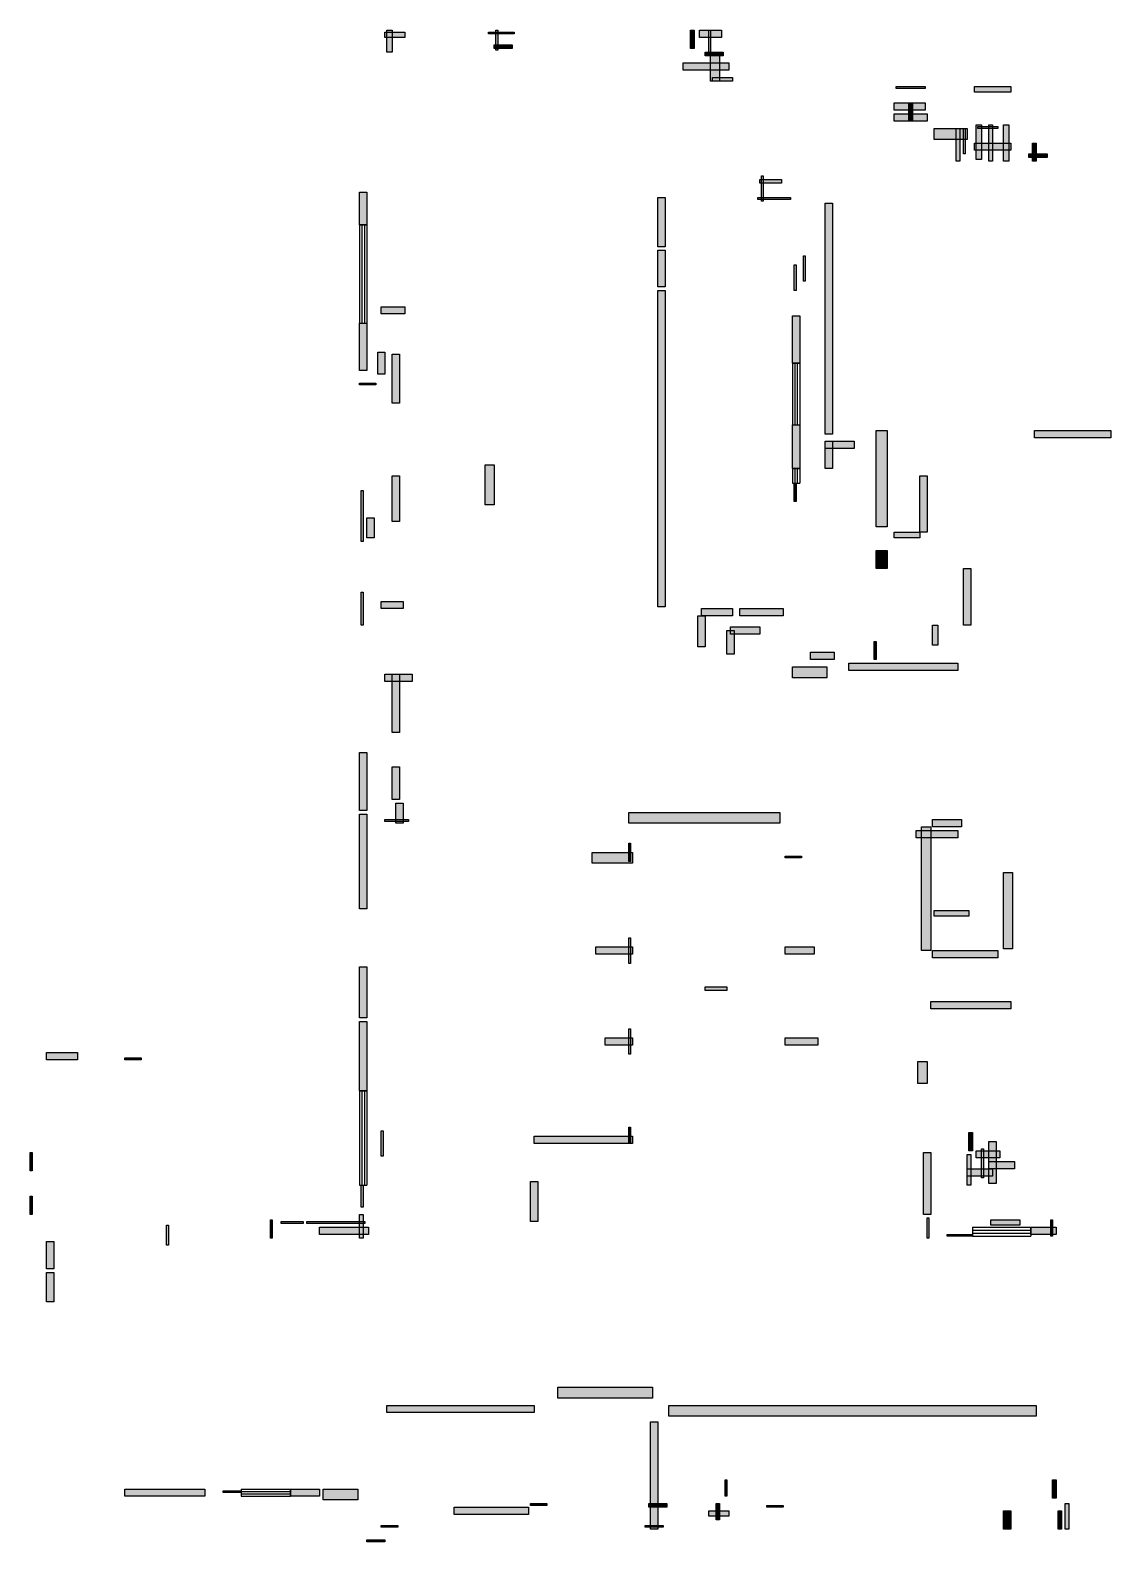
# Model space of a CAD drawing. Header units: millimetres. Extents: x 132 to 8712, y 132 to 7445.
# Drawn here: x 132 to 5359, y 132 to 7445 of the extents above; entities that cross this region are included whole.
import ezdxf

# ---------------------------------------------------------------- set-up
doc = ezdxf.new("R2010")
doc.units = ezdxf.units.MM
doc.layers.add('WALL', color=7, linetype='Continuous')
doc.layers.add('WINDOW', color=5, linetype='Continuous')

msp = doc.modelspace()

# ---------------------------------------------------------------- hatches: boundary and pattern name
at = {"layer": 'WALL'}
h = msp.add_hatch(color=256, dxfattribs=at)
h.dxf.hatch_style = 1
h.paths.add_polyline_path([(1848, 7436), (1944.8, 7436), (1944.8, 7409.6), (1848, 7409.6)])
h = msp.add_hatch(color=256, dxfattribs=at)
h.dxf.hatch_style = 1
h.paths.add_polyline_path([(1856.8, 7444.8), (1883.2, 7444.8), (1883.2, 7339.2), (1856.8, 7339.2)])
h = msp.add_hatch(color=256, dxfattribs=at)
h.dxf.hatch_style = 1
h.paths.add_polyline_path([(2349.6, 7436), (2472.8, 7436), (2472.8, 7427.2), (2349.6, 7427.2)])
h = msp.add_hatch(color=256, dxfattribs=at)
h.dxf.hatch_style = 1
h.paths.add_polyline_path([(2384.8, 7444.8), (2393.6, 7444.8), (2393.6, 7348), (2384.8, 7348)])
h = msp.add_hatch(color=256, dxfattribs=at)
h.dxf.hatch_style = 1
h.paths.add_polyline_path([(3326.4, 7444.8), (3344, 7444.8), (3344, 7356.8), (3326.4, 7356.8)])
h = msp.add_hatch(color=256, dxfattribs=at)
h.dxf.hatch_style = 1
h.paths.add_polyline_path([(3370.4, 7444.8), (3476, 7444.8), (3476, 7409.6), (3370.4, 7409.6)])
h = msp.add_hatch(color=256, dxfattribs=at)
h.dxf.hatch_style = 1
h.paths.add_polyline_path([(3414.4, 7444.8), (3423.2, 7444.8), (3423.2, 7321.6), (3414.4, 7321.6)])
h = msp.add_hatch(color=256, dxfattribs=at)
h.dxf.hatch_style = 1
h.paths.add_polyline_path([(2376, 7374.4), (2464, 7374.4), (2464, 7356.8), (2376, 7356.8)])
h = msp.add_hatch(color=256, dxfattribs=at)
h.dxf.hatch_style = 1
h.paths.add_polyline_path([(3396.8, 7339.2), (3484.8, 7339.2), (3484.8, 7321.6), (3396.8, 7321.6)])
h = msp.add_hatch(color=256, dxfattribs=at)
h.dxf.hatch_style = 1
h.paths.add_polyline_path([(3423.2, 7339.2), (3467.2, 7339.2), (3467.2, 7198.4), (3423.2, 7198.4)])
h = msp.add_hatch(color=256, dxfattribs=at)
h.dxf.hatch_style = 1
h.paths.add_polyline_path([(3291.2, 7286.4), (3511.2, 7286.4), (3511.2, 7251.2), (3291.2, 7251.2)])
h = msp.add_hatch(color=256, dxfattribs=at)
h.dxf.hatch_style = 1
h.paths.add_polyline_path([(3432, 7216), (3528.8, 7216), (3528.8, 7198.4), (3432, 7198.4)])
h = msp.add_hatch(color=256, dxfattribs=at)
h.dxf.hatch_style = 1
h.paths.add_polyline_path([(4320.8, 7172), (4461.6, 7172), (4461.6, 7163.2), (4320.8, 7163.2)])
h = msp.add_hatch(color=256, dxfattribs=at)
h.dxf.hatch_style = 1
h.paths.add_polyline_path([(4699.2, 7172), (4875.2, 7172), (4875.2, 7145.6), (4699.2, 7145.6)])
h = msp.add_hatch(color=256, dxfattribs=at)
h.dxf.hatch_style = 1
h.paths.add_polyline_path([(4312, 7092.8), (4461.6, 7092.8), (4461.6, 7057.6), (4312, 7057.6)])
h = msp.add_hatch(color=256, dxfattribs=at)
h.dxf.hatch_style = 1
h.paths.add_polyline_path([(4312, 7040), (4470.4, 7040), (4470.4, 7004.8), (4312, 7004.8)])
h = msp.add_hatch(color=256, dxfattribs=at)
h.dxf.hatch_style = 1
h.paths.add_polyline_path([(4382.4, 7092.8), (4400, 7092.8), (4400, 7004.8), (4382.4, 7004.8)])
h = msp.add_hatch(color=256, dxfattribs=at)
h.dxf.hatch_style = 1
h.paths.add_polyline_path([(4505.6, 6969.6), (4664, 6969.6), (4664, 6916.8), (4505.6, 6916.8)])
h = msp.add_hatch(color=256, dxfattribs=at)
h.dxf.hatch_style = 1
h.paths.add_polyline_path([(4611.2, 6969.6), (4628.8, 6969.6), (4628.8, 6811.2), (4611.2, 6811.2)])
h = msp.add_hatch(color=256, dxfattribs=at)
h.dxf.hatch_style = 1
h.paths.add_polyline_path([(4646.4, 6969.6), (4655.2, 6969.6), (4655.2, 6846.4), (4646.4, 6846.4)])
h = msp.add_hatch(color=256, dxfattribs=at)
h.dxf.hatch_style = 1
h.paths.add_polyline_path([(4708, 6987.2), (4734.4, 6987.2), (4734.4, 6820), (4708, 6820)])
h = msp.add_hatch(color=256, dxfattribs=at)
h.dxf.hatch_style = 1
h.paths.add_polyline_path([(4716.8, 6978.4), (4813.6, 6978.4), (4813.6, 6969.6), (4716.8, 6969.6)])
h = msp.add_hatch(color=256, dxfattribs=at)
h.dxf.hatch_style = 1
h.paths.add_polyline_path([(4769.6, 6987.2), (4787.2, 6987.2), (4787.2, 6811.2), (4769.6, 6811.2)])
h = msp.add_hatch(color=256, dxfattribs=at)
h.dxf.hatch_style = 1
h.paths.add_polyline_path([(4840, 6987.2), (4866.4, 6987.2), (4866.4, 6811.2), (4840, 6811.2)])
h = msp.add_hatch(color=256, dxfattribs=at)
h.dxf.hatch_style = 1
h.paths.add_polyline_path([(4699.2, 6899.2), (4875.2, 6899.2), (4875.2, 6864), (4699.2, 6864)])
h = msp.add_hatch(color=256, dxfattribs=at)
h.dxf.hatch_style = 1
h.paths.add_polyline_path([(4980.8, 6899.2), (4998.4, 6899.2), (4998.4, 6811.2), (4980.8, 6811.2)])
h = msp.add_hatch(color=256, dxfattribs=at)
h.dxf.hatch_style = 1
h.paths.add_polyline_path([(4963.2, 6846.4), (5051.2, 6846.4), (5051.2, 6828.8), (4963.2, 6828.8)])
h = msp.add_hatch(color=256, dxfattribs=at)
h.dxf.hatch_style = 1
h.paths.add_polyline_path([(3669.6, 6740.8), (3678.4, 6740.8), (3678.4, 6617.6), (3669.6, 6617.6)])
h = msp.add_hatch(color=256, dxfattribs=at)
h.dxf.hatch_style = 1
h.paths.add_polyline_path([(1724.8, 6661.6), (1760, 6661.6), (1760, 6503.2), (1724.8, 6503.2)])
h = msp.add_hatch(color=256, dxfattribs=at)
h.dxf.hatch_style = 1
h.paths.add_polyline_path([(3660.8, 6723.2), (3766.4, 6723.2), (3766.4, 6705.6), (3660.8, 6705.6)])
h = msp.add_hatch(color=256, dxfattribs=at)
h.dxf.hatch_style = 1
h.paths.add_polyline_path([(3168, 6635.2), (3203.2, 6635.2), (3203.2, 6397.6), (3168, 6397.6)])
h = msp.add_hatch(color=256, dxfattribs=at)
h.dxf.hatch_style = 1
h.paths.add_polyline_path([(3652, 6635.2), (3810.4, 6635.2), (3810.4, 6626.4), (3652, 6626.4)])
h = msp.add_hatch(color=256, dxfattribs=at)
h.dxf.hatch_style = 1
h.paths.add_polyline_path([(3977.6, 6608.8), (4012.8, 6608.8), (4012.8, 5491.2), (3977.6, 5491.2)])
h = msp.add_hatch(color=256, dxfattribs=at)
h.dxf.hatch_style = 1
h.paths.add_polyline_path([(3168, 6380), (3203.2, 6380), (3203.2, 6204), (3168, 6204)])
h = msp.add_hatch(color=256, dxfattribs=at)
h.dxf.hatch_style = 1
h.paths.add_polyline_path([(3828, 6309.6), (3836.8, 6309.6), (3836.8, 6186.4), (3828, 6186.4)])
h = msp.add_hatch(color=256, dxfattribs=at)
h.dxf.hatch_style = 1
h.paths.add_polyline_path([(3872, 6353.6), (3880.8, 6353.6), (3880.8, 6230.4), (3872, 6230.4)])
h = msp.add_hatch(color=256, dxfattribs=at)
h.dxf.hatch_style = 1
h.paths.add_polyline_path([(3168, 6186.4), (3203.2, 6186.4), (3203.2, 4655.2), (3168, 4655.2)])
h = msp.add_hatch(color=256, dxfattribs=at)
h.dxf.hatch_style = 1
h.paths.add_polyline_path([(1830.4, 6107.2), (1944.8, 6107.2), (1944.8, 6072), (1830.4, 6072)])
h = msp.add_hatch(color=256, dxfattribs=at)
h.dxf.hatch_style = 1
h.paths.add_polyline_path([(1724.8, 6028), (1760, 6028), (1760, 5799.2), (1724.8, 5799.2)])
h = msp.add_hatch(color=256, dxfattribs=at)
h.dxf.hatch_style = 1
h.paths.add_polyline_path([(3819.2, 6063.2), (3854.4, 6063.2), (3854.4, 5834.4), (3819.2, 5834.4)])
h = msp.add_hatch(color=256, dxfattribs=at)
h.dxf.hatch_style = 1
h.paths.add_polyline_path([(1812.8, 5887.2), (1848, 5887.2), (1848, 5781.6), (1812.8, 5781.6)])
h = msp.add_hatch(color=256, dxfattribs=at)
h.dxf.hatch_style = 1
h.paths.add_polyline_path([(1883.2, 5878.4), (1918.4, 5878.4), (1918.4, 5640.8), (1883.2, 5640.8)])
h = msp.add_hatch(color=256, dxfattribs=at)
h.dxf.hatch_style = 1
h.paths.add_polyline_path([(1724.8, 5737.6), (1804, 5737.6), (1804, 5728.8), (1724.8, 5728.8)])
h = msp.add_hatch(color=256, dxfattribs=at)
h.dxf.hatch_style = 1
h.paths.add_polyline_path([(3819.2, 5535.2), (3854.4, 5535.2), (3854.4, 5324), (3819.2, 5324)])
h = msp.add_hatch(color=256, dxfattribs=at)
h.dxf.hatch_style = 1
h.paths.add_polyline_path([(4224, 5508.8), (4276.8, 5508.8), (4276.8, 5042.4), (4224, 5042.4)])
h = msp.add_hatch(color=256, dxfattribs=at)
h.dxf.hatch_style = 1
h.paths.add_polyline_path([(4989.6, 5508.8), (5359.2, 5508.8), (5359.2, 5473.6), (4989.6, 5473.6)])
h = msp.add_hatch(color=256, dxfattribs=at)
h.dxf.hatch_style = 1
h.paths.add_polyline_path([(3977.6, 5456), (4118.4, 5456), (4118.4, 5420.8), (3977.6, 5420.8)])
h = msp.add_hatch(color=256, dxfattribs=at)
h.dxf.hatch_style = 1
h.paths.add_polyline_path([(3977.6, 5456), (4012.8, 5456), (4012.8, 5324), (3977.6, 5324)])
h = msp.add_hatch(color=256, dxfattribs=at)
h.dxf.hatch_style = 1
h.paths.add_polyline_path([(2332, 5341.6), (2376, 5341.6), (2376, 5148), (2332, 5148)])
h = msp.add_hatch(color=256, dxfattribs=at)
h.dxf.hatch_style = 1
h.paths.add_polyline_path([(1883.2, 5288.8), (1918.4, 5288.8), (1918.4, 5068.8), (1883.2, 5068.8)])
h = msp.add_hatch(color=256, dxfattribs=at)
h.dxf.hatch_style = 1
h.paths.add_polyline_path([(4435.2, 5288.8), (4470.4, 5288.8), (4470.4, 5016), (4435.2, 5016)])
h = msp.add_hatch(color=256, dxfattribs=at)
h.dxf.hatch_style = 1
h.paths.add_polyline_path([(1733.6, 5218.4), (1742.4, 5218.4), (1742.4, 4972), (1733.6, 4972)])
h = msp.add_hatch(color=256, dxfattribs=at)
h.dxf.hatch_style = 1
h.paths.add_polyline_path([(3828, 5253.6), (3836.8, 5253.6), (3836.8, 5165.6), (3828, 5165.6)])
h = msp.add_hatch(color=256, dxfattribs=at)
h.dxf.hatch_style = 1
h.paths.add_polyline_path([(1760, 5086.4), (1795.2, 5086.4), (1795.2, 4989.6), (1760, 4989.6)])
h = msp.add_hatch(color=256, dxfattribs=at)
h.dxf.hatch_style = 1
h.paths.add_polyline_path([(4312, 5016), (4435.2, 5016), (4435.2, 4989.6), (4312, 4989.6)])
h = msp.add_hatch(color=256, dxfattribs=at)
h.dxf.hatch_style = 1
h.paths.add_polyline_path([(4224, 4928), (4276.8, 4928), (4276.8, 4840), (4224, 4840)])
h = msp.add_hatch(color=256, dxfattribs=at)
h.dxf.hatch_style = 1
h.paths.add_polyline_path([(4646.4, 4840), (4681.6, 4840), (4681.6, 4567.2), (4646.4, 4567.2)])
h = msp.add_hatch(color=256, dxfattribs=at)
h.dxf.hatch_style = 1
h.paths.add_polyline_path([(1733.6, 4725.6), (1742.4, 4725.6), (1742.4, 4567.2), (1733.6, 4567.2)])
h = msp.add_hatch(color=256, dxfattribs=at)
h.dxf.hatch_style = 1
h.paths.add_polyline_path([(1830.4, 4681.6), (1936, 4681.6), (1936, 4646.4), (1830.4, 4646.4)])
h = msp.add_hatch(color=256, dxfattribs=at)
h.dxf.hatch_style = 1
h.paths.add_polyline_path([(3361.6, 4611.2), (3396.8, 4611.2), (3396.8, 4461.6), (3361.6, 4461.6)])
h = msp.add_hatch(color=256, dxfattribs=at)
h.dxf.hatch_style = 1
h.paths.add_polyline_path([(3379.2, 4646.4), (3528.8, 4646.4), (3528.8, 4611.2), (3379.2, 4611.2)])
h = msp.add_hatch(color=256, dxfattribs=at)
h.dxf.hatch_style = 1
h.paths.add_polyline_path([(3564, 4646.4), (3775.2, 4646.4), (3775.2, 4611.2), (3564, 4611.2)])
h = msp.add_hatch(color=256, dxfattribs=at)
h.dxf.hatch_style = 1
h.paths.add_polyline_path([(3502.4, 4540.8), (3537.6, 4540.8), (3537.6, 4426.4), (3502.4, 4426.4)])
h = msp.add_hatch(color=256, dxfattribs=at)
h.dxf.hatch_style = 1
h.paths.add_polyline_path([(3520, 4558.4), (3660.8, 4558.4), (3660.8, 4523.2), (3520, 4523.2)])
h = msp.add_hatch(color=256, dxfattribs=at)
h.dxf.hatch_style = 1
h.paths.add_polyline_path([(4496.8, 4567.2), (4523.2, 4567.2), (4523.2, 4470.4), (4496.8, 4470.4)])
h = msp.add_hatch(color=256, dxfattribs=at)
h.dxf.hatch_style = 1
h.paths.add_polyline_path([(4215.2, 4488), (4224, 4488), (4224, 4400), (4215.2, 4400)])
h = msp.add_hatch(color=256, dxfattribs=at)
h.dxf.hatch_style = 1
h.paths.add_polyline_path([(3907.2, 4435.2), (4021.6, 4435.2), (4021.6, 4400), (3907.2, 4400)])
h = msp.add_hatch(color=256, dxfattribs=at)
h.dxf.hatch_style = 1
h.paths.add_polyline_path([(1848, 4329.6), (1980, 4329.6), (1980, 4294.4), (1848, 4294.4)])
h = msp.add_hatch(color=256, dxfattribs=at)
h.dxf.hatch_style = 1
h.paths.add_polyline_path([(1883.2, 4329.6), (1918.4, 4329.6), (1918.4, 4048), (1883.2, 4048)])
h = msp.add_hatch(color=256, dxfattribs=at)
h.dxf.hatch_style = 1
h.paths.add_polyline_path([(3819.2, 4364.8), (3986.4, 4364.8), (3986.4, 4312), (3819.2, 4312)])
h = msp.add_hatch(color=256, dxfattribs=at)
h.dxf.hatch_style = 1
h.paths.add_polyline_path([(4092, 4382.4), (4620, 4382.4), (4620, 4347.2), (4092, 4347.2)])
h = msp.add_hatch(color=256, dxfattribs=at)
h.dxf.hatch_style = 1
h.paths.add_polyline_path([(1724.8, 3951.2), (1760, 3951.2), (1760, 3669.6), (1724.8, 3669.6)])
h = msp.add_hatch(color=256, dxfattribs=at)
h.dxf.hatch_style = 1
h.paths.add_polyline_path([(1883.2, 3880.8), (1918.4, 3880.8), (1918.4, 3722.4), (1883.2, 3722.4)])
h = msp.add_hatch(color=256, dxfattribs=at)
h.dxf.hatch_style = 1
h.paths.add_polyline_path([(1900.8, 3704.8), (1936, 3704.8), (1936, 3608), (1900.8, 3608)])
h = msp.add_hatch(color=256, dxfattribs=at)
h.dxf.hatch_style = 1
h.paths.add_polyline_path([(3027.2, 3660.8), (3757.6, 3660.8), (3757.6, 3608), (3027.2, 3608)])
h = msp.add_hatch(color=256, dxfattribs=at)
h.dxf.hatch_style = 1
h.paths.add_polyline_path([(1724.8, 3652), (1760, 3652), (1760, 3194.4), (1724.8, 3194.4)])
h = msp.add_hatch(color=256, dxfattribs=at)
h.dxf.hatch_style = 1
h.paths.add_polyline_path([(1848, 3625.6), (1962.4, 3625.6), (1962.4, 3616.8), (1848, 3616.8)])
h = msp.add_hatch(color=256, dxfattribs=at)
h.dxf.hatch_style = 1
h.paths.add_polyline_path([(4444, 3590.4), (4488, 3590.4), (4488, 2992), (4444, 2992)])
h = msp.add_hatch(color=256, dxfattribs=at)
h.dxf.hatch_style = 1
h.paths.add_polyline_path([(4496.8, 3625.6), (4637.6, 3625.6), (4637.6, 3590.4), (4496.8, 3590.4)])
h = msp.add_hatch(color=256, dxfattribs=at)
h.dxf.hatch_style = 1
h.paths.add_polyline_path([(3027.2, 3511.2), (3036, 3511.2), (3036, 3423.2), (3027.2, 3423.2)])
h = msp.add_hatch(color=256, dxfattribs=at)
h.dxf.hatch_style = 1
h.paths.add_polyline_path([(4417.6, 3572.8), (4620, 3572.8), (4620, 3537.6), (4417.6, 3537.6)])
h = msp.add_hatch(color=256, dxfattribs=at)
h.dxf.hatch_style = 1
h.paths.add_polyline_path([(2851.2, 3467.2), (3044.8, 3467.2), (3044.8, 3414.4), (2851.2, 3414.4)])
h = msp.add_hatch(color=256, dxfattribs=at)
h.dxf.hatch_style = 1
h.paths.add_polyline_path([(3784, 3449.6), (3863.2, 3449.6), (3863.2, 3440.8), (3784, 3440.8)])
h = msp.add_hatch(color=256, dxfattribs=at)
h.dxf.hatch_style = 1
h.paths.add_polyline_path([(4840, 3370.4), (4884, 3370.4), (4884, 3000.8), (4840, 3000.8)])
h = msp.add_hatch(color=256, dxfattribs=at)
h.dxf.hatch_style = 1
h.paths.add_polyline_path([(4505.6, 3185.6), (4672.8, 3185.6), (4672.8, 3159.2), (4505.6, 3159.2)])
h = msp.add_hatch(color=256, dxfattribs=at)
h.dxf.hatch_style = 1
h.paths.add_polyline_path([(2868.8, 3009.6), (3044.8, 3009.6), (3044.8, 2974.4), (2868.8, 2974.4)])
h = msp.add_hatch(color=256, dxfattribs=at)
h.dxf.hatch_style = 1
h.paths.add_polyline_path([(3027.2, 3053.6), (3036, 3053.6), (3036, 2930.4), (3027.2, 2930.4)])
h = msp.add_hatch(color=256, dxfattribs=at)
h.dxf.hatch_style = 1
h.paths.add_polyline_path([(3784, 3009.6), (3924.8, 3009.6), (3924.8, 2974.4), (3784, 2974.4)])
h = msp.add_hatch(color=256, dxfattribs=at)
h.dxf.hatch_style = 1
h.paths.add_polyline_path([(4496.8, 2992), (4813.6, 2992), (4813.6, 2956.8), (4496.8, 2956.8)])
h = msp.add_hatch(color=256, dxfattribs=at)
h.dxf.hatch_style = 1
h.paths.add_polyline_path([(1724.8, 2912.8), (1760, 2912.8), (1760, 2666.4), (1724.8, 2666.4)])
h = msp.add_hatch(color=256, dxfattribs=at)
h.dxf.hatch_style = 1
h.paths.add_polyline_path([(3396.8, 2816), (3502.4, 2816), (3502.4, 2798.4), (3396.8, 2798.4)])
h = msp.add_hatch(color=256, dxfattribs=at)
h.dxf.hatch_style = 1
h.paths.add_polyline_path([(4488, 2745.6), (4875.2, 2745.6), (4875.2, 2710.4), (4488, 2710.4)])
h = msp.add_hatch(color=256, dxfattribs=at)
h.dxf.hatch_style = 1
h.paths.add_polyline_path([(1724.8, 2648.8), (1760, 2648.8), (1760, 2314.4), (1724.8, 2314.4)])
h = msp.add_hatch(color=256, dxfattribs=at)
h.dxf.hatch_style = 1
h.paths.add_polyline_path([(2912.8, 2569.6), (3044.8, 2569.6), (3044.8, 2534.4), (2912.8, 2534.4)])
h = msp.add_hatch(color=256, dxfattribs=at)
h.dxf.hatch_style = 1
h.paths.add_polyline_path([(3027.2, 2613.6), (3036, 2613.6), (3036, 2490.4), (3027.2, 2490.4)])
h = msp.add_hatch(color=256, dxfattribs=at)
h.dxf.hatch_style = 1
h.paths.add_polyline_path([(3784, 2569.6), (3942.4, 2569.6), (3942.4, 2534.4), (3784, 2534.4)])
h = msp.add_hatch(color=256, dxfattribs=at)
h.dxf.hatch_style = 1
h.paths.add_polyline_path([(211.2, 2499.2), (360.8, 2499.2), (360.8, 2464), (211.2, 2464)])
h = msp.add_hatch(color=256, dxfattribs=at)
h.dxf.hatch_style = 1
h.paths.add_polyline_path([(589.6, 2472.8), (668.8, 2472.8), (668.8, 2464), (589.6, 2464)])
h = msp.add_hatch(color=256, dxfattribs=at)
h.dxf.hatch_style = 1
h.paths.add_polyline_path([(4426.4, 2455.2), (4470.4, 2455.2), (4470.4, 2349.6), (4426.4, 2349.6)])
h = msp.add_hatch(color=256, dxfattribs=at)
h.dxf.hatch_style = 1
h.paths.add_polyline_path([(1830.4, 2120.8), (1839.2, 2120.8), (1839.2, 1997.6), (1830.4, 1997.6)])
h = msp.add_hatch(color=256, dxfattribs=at)
h.dxf.hatch_style = 1
h.paths.add_polyline_path([(3027.2, 2138.4), (3036, 2138.4), (3036, 2059.2), (3027.2, 2059.2)])
h = msp.add_hatch(color=256, dxfattribs=at)
h.dxf.hatch_style = 1
h.paths.add_polyline_path([(2569.6, 2094.4), (3044.8, 2094.4), (3044.8, 2059.2), (2569.6, 2059.2)])
h = msp.add_hatch(color=256, dxfattribs=at)
h.dxf.hatch_style = 1
h.paths.add_polyline_path([(4672.8, 2112), (4690.4, 2112), (4690.4, 2024), (4672.8, 2024)])
h = msp.add_hatch(color=256, dxfattribs=at)
h.dxf.hatch_style = 1
h.paths.add_polyline_path([(4769.6, 2068), (4804.8, 2068), (4804.8, 1865.6), (4769.6, 1865.6)])
h = msp.add_hatch(color=256, dxfattribs=at)
h.dxf.hatch_style = 1
h.paths.add_polyline_path([(132, 2015.2), (140.8, 2015.2), (140.8, 1927.2), (132, 1927.2)])
h = msp.add_hatch(color=256, dxfattribs=at)
h.dxf.hatch_style = 1
h.paths.add_polyline_path([(4452.8, 2015.2), (4488, 2015.2), (4488, 1716), (4452.8, 1716)])
h = msp.add_hatch(color=256, dxfattribs=at)
h.dxf.hatch_style = 1
h.paths.add_polyline_path([(4664, 2006.4), (4681.6, 2006.4), (4681.6, 1856.8), (4664, 1856.8)])
h = msp.add_hatch(color=256, dxfattribs=at)
h.dxf.hatch_style = 1
h.paths.add_polyline_path([(4708, 2024), (4822.4, 2024), (4822.4, 1988.8), (4708, 1988.8)])
h = msp.add_hatch(color=256, dxfattribs=at)
h.dxf.hatch_style = 1
h.paths.add_polyline_path([(4734.4, 2032.8), (4743.2, 2032.8), (4743.2, 1892), (4734.4, 1892)])
h = msp.add_hatch(color=256, dxfattribs=at)
h.dxf.hatch_style = 1
h.paths.add_polyline_path([(4664, 1936), (4787.2, 1936), (4787.2, 1900.8), (4664, 1900.8)])
h = msp.add_hatch(color=256, dxfattribs=at)
h.dxf.hatch_style = 1
h.paths.add_polyline_path([(4769.6, 1971.2), (4892.8, 1971.2), (4892.8, 1936), (4769.6, 1936)])
h = msp.add_hatch(color=256, dxfattribs=at)
h.dxf.hatch_style = 1
h.paths.add_polyline_path([(1733.6, 1856.8), (1742.4, 1856.8), (1742.4, 1751.2), (1733.6, 1751.2)])
h = msp.add_hatch(color=256, dxfattribs=at)
h.dxf.hatch_style = 1
h.paths.add_polyline_path([(2552, 1874.4), (2587.2, 1874.4), (2587.2, 1680.8), (2552, 1680.8)])
h = msp.add_hatch(color=256, dxfattribs=at)
h.dxf.hatch_style = 1
h.paths.add_polyline_path([(132, 1804), (140.8, 1804), (140.8, 1716), (132, 1716)])
h = msp.add_hatch(color=256, dxfattribs=at)
h.dxf.hatch_style = 1
h.paths.add_polyline_path([(1293.6, 1689.6), (1302.4, 1689.6), (1302.4, 1601.6), (1293.6, 1601.6)])
h = msp.add_hatch(color=256, dxfattribs=at)
h.dxf.hatch_style = 1
h.paths.add_polyline_path([(1724.8, 1716), (1742.4, 1716), (1742.4, 1601.6), (1724.8, 1601.6)])
h = msp.add_hatch(color=256, dxfattribs=at)
h.dxf.hatch_style = 1
h.paths.add_polyline_path([(4470.4, 1698.4), (4479.2, 1698.4), (4479.2, 1601.6), (4470.4, 1601.6)])
h = msp.add_hatch(color=256, dxfattribs=at)
h.dxf.hatch_style = 1
h.paths.add_polyline_path([(4778.4, 1689.6), (4919.2, 1689.6), (4919.2, 1663.2), (4778.4, 1663.2)])
h = msp.add_hatch(color=256, dxfattribs=at)
h.dxf.hatch_style = 1
h.paths.add_polyline_path([(5068.8, 1689.6), (5077.6, 1689.6), (5077.6, 1610.4), (5068.8, 1610.4)])
h = msp.add_hatch(color=256, dxfattribs=at)
h.dxf.hatch_style = 1
h.paths.add_polyline_path([(792, 1663.2), (800.8, 1663.2), (800.8, 1566.4), (792, 1566.4)])
h = msp.add_hatch(color=256, dxfattribs=at)
h.dxf.hatch_style = 1
h.paths.add_polyline_path([(1346.4, 1680.8), (1452, 1680.8), (1452, 1672), (1346.4, 1672)])
h = msp.add_hatch(color=256, dxfattribs=at)
h.dxf.hatch_style = 1
h.paths.add_polyline_path([(1469.6, 1680.8), (1751.2, 1680.8), (1751.2, 1672), (1469.6, 1672)])
h = msp.add_hatch(color=256, dxfattribs=at)
h.dxf.hatch_style = 1
h.paths.add_polyline_path([(1531.2, 1654.4), (1768.8, 1654.4), (1768.8, 1619.2), (1531.2, 1619.2)])
h = msp.add_hatch(color=256, dxfattribs=at)
h.dxf.hatch_style = 1
h.paths.add_polyline_path([(4567.2, 1619.2), (4690.4, 1619.2), (4690.4, 1610.4), (4567.2, 1610.4)])
h = msp.add_hatch(color=256, dxfattribs=at)
h.dxf.hatch_style = 1
h.paths.add_polyline_path([(4972, 1654.4), (5095.2, 1654.4), (5095.2, 1619.2), (4972, 1619.2)])
h = msp.add_hatch(color=256, dxfattribs=at)
h.dxf.hatch_style = 1
h.paths.add_polyline_path([(211.2, 1584), (246.4, 1584), (246.4, 1452), (211.2, 1452)])
h = msp.add_hatch(color=256, dxfattribs=at)
h.dxf.hatch_style = 1
h.paths.add_polyline_path([(211.2, 1434.4), (246.4, 1434.4), (246.4, 1293.6), (211.2, 1293.6)])
h = msp.add_hatch(color=256, dxfattribs=at)
h.dxf.hatch_style = 1
h.paths.add_polyline_path([(2684, 880), (3141.6, 880), (3141.6, 827.2), (2684, 827.2)])
h = msp.add_hatch(color=256, dxfattribs=at)
h.dxf.hatch_style = 1
h.paths.add_polyline_path([(1856.8, 792), (2569.6, 792), (2569.6, 756.8), (1856.8, 756.8)])
h = msp.add_hatch(color=256, dxfattribs=at)
h.dxf.hatch_style = 1
h.paths.add_polyline_path([(3220.8, 792), (4998.4, 792), (4998.4, 739.2), (3220.8, 739.2)])
h = msp.add_hatch(color=256, dxfattribs=at)
h.dxf.hatch_style = 1
h.paths.add_polyline_path([(3132.8, 712.8), (3168, 712.8), (3168, 193.6), (3132.8, 193.6)])
h = msp.add_hatch(color=256, dxfattribs=at)
h.dxf.hatch_style = 1
h.paths.add_polyline_path([(589.6, 387.2), (976.8, 387.2), (976.8, 352), (589.6, 352)])
h = msp.add_hatch(color=256, dxfattribs=at)
h.dxf.hatch_style = 1
h.paths.add_polyline_path([(1064.8, 378.4), (1152.8, 378.4), (1152.8, 369.6), (1064.8, 369.6)])
h = msp.add_hatch(color=256, dxfattribs=at)
h.dxf.hatch_style = 1
h.paths.add_polyline_path([(1390.4, 387.2), (1531.2, 387.2), (1531.2, 352), (1390.4, 352)])
h = msp.add_hatch(color=256, dxfattribs=at)
h.dxf.hatch_style = 1
h.paths.add_polyline_path([(1548.8, 387.2), (1716, 387.2), (1716, 334.4), (1548.8, 334.4)])
h = msp.add_hatch(color=256, dxfattribs=at)
h.dxf.hatch_style = 1
h.paths.add_polyline_path([(3493.6, 431.2), (3502.4, 431.2), (3502.4, 352), (3493.6, 352)])
h = msp.add_hatch(color=256, dxfattribs=at)
h.dxf.hatch_style = 1
h.paths.add_polyline_path([(5077.6, 431.2), (5095.2, 431.2), (5095.2, 343.2), (5077.6, 343.2)])
h = msp.add_hatch(color=256, dxfattribs=at)
h.dxf.hatch_style = 1
h.paths.add_polyline_path([(2182.4, 299.2), (2543.2, 299.2), (2543.2, 264), (2182.4, 264)])
h = msp.add_hatch(color=256, dxfattribs=at)
h.dxf.hatch_style = 1
h.paths.add_polyline_path([(2552, 316.8), (2631.2, 316.8), (2631.2, 308), (2552, 308)])
h = msp.add_hatch(color=256, dxfattribs=at)
h.dxf.hatch_style = 1
h.paths.add_polyline_path([(3124, 316.8), (3212, 316.8), (3212, 299.2), (3124, 299.2)])
h = msp.add_hatch(color=256, dxfattribs=at)
h.dxf.hatch_style = 1
h.paths.add_polyline_path([(3449.6, 316.8), (3467.2, 316.8), (3467.2, 237.6), (3449.6, 237.6)])
h = msp.add_hatch(color=256, dxfattribs=at)
h.dxf.hatch_style = 1
h.paths.add_polyline_path([(3696, 308), (3775.2, 308), (3775.2, 299.2), (3696, 299.2)])
h = msp.add_hatch(color=256, dxfattribs=at)
h.dxf.hatch_style = 1
h.paths.add_polyline_path([(5139.2, 316.8), (5156.8, 316.8), (5156.8, 193.6), (5139.2, 193.6)])
h = msp.add_hatch(color=256, dxfattribs=at)
h.dxf.hatch_style = 1
h.paths.add_polyline_path([(3414.4, 281.6), (3511.2, 281.6), (3511.2, 255.2), (3414.4, 255.2)])
h = msp.add_hatch(color=256, dxfattribs=at)
h.dxf.hatch_style = 1
h.paths.add_polyline_path([(4840, 281.6), (4875.2, 281.6), (4875.2, 193.6), (4840, 193.6)])
h = msp.add_hatch(color=256, dxfattribs=at)
h.dxf.hatch_style = 1
h.paths.add_polyline_path([(5104, 281.6), (5121.6, 281.6), (5121.6, 193.6), (5104, 193.6)])
h = msp.add_hatch(color=256, dxfattribs=at)
h.dxf.hatch_style = 1
h.paths.add_polyline_path([(1830.4, 211.2), (1909.6, 211.2), (1909.6, 202.4), (1830.4, 202.4)])
h = msp.add_hatch(color=256, dxfattribs=at)
h.dxf.hatch_style = 1
h.paths.add_polyline_path([(3106.4, 211.2), (3194.4, 211.2), (3194.4, 202.4), (3106.4, 202.4)])
h = msp.add_hatch(color=256, dxfattribs=at)
h.dxf.hatch_style = 1
h.paths.add_polyline_path([(1760, 140.8), (1848, 140.8), (1848, 132), (1760, 132)])

# ---------------------------------------------------------------- linework, layer by layer
for points in [[(1848, 7436), (1944.8, 7436), (1944.8, 7409.6), (1848, 7409.6)], [(1856.8, 7444.8), (1883.2, 7444.8), (1883.2, 7339.2), (1856.8, 7339.2)], [(2349.6, 7436), (2472.8, 7436), (2472.8, 7427.2), (2349.6, 7427.2)], [(2384.8, 7444.8), (2393.6, 7444.8), (2393.6, 7348), (2384.8, 7348)], [(3326.4, 7444.8), (3344, 7444.8), (3344, 7356.8), (3326.4, 7356.8)], [(3370.4, 7444.8), (3476, 7444.8), (3476, 7409.6), (3370.4, 7409.6)], [(3414.4, 7444.8), (3423.2, 7444.8), (3423.2, 7321.6), (3414.4, 7321.6)], [(2376, 7374.4), (2464, 7374.4), (2464, 7356.8), (2376, 7356.8)], [(3396.8, 7339.2), (3484.8, 7339.2), (3484.8, 7321.6), (3396.8, 7321.6)], [(3423.2, 7339.2), (3467.2, 7339.2), (3467.2, 7198.4), (3423.2, 7198.4)], [(3291.2, 7286.4), (3511.2, 7286.4), (3511.2, 7251.2), (3291.2, 7251.2)], [(3432, 7216), (3528.8, 7216), (3528.8, 7198.4), (3432, 7198.4)], [(4320.8, 7172), (4461.6, 7172), (4461.6, 7163.2), (4320.8, 7163.2)], [(4699.2, 7172), (4875.2, 7172), (4875.2, 7145.6), (4699.2, 7145.6)], [(4312, 7092.8), (4461.6, 7092.8), (4461.6, 7057.6), (4312, 7057.6)], [(4312, 7040), (4470.4, 7040), (4470.4, 7004.8), (4312, 7004.8)], [(4382.4, 7092.8), (4400, 7092.8), (4400, 7004.8), (4382.4, 7004.8)], [(4505.6, 6969.6), (4664, 6969.6), (4664, 6916.8), (4505.6, 6916.8)], [(4611.2, 6969.6), (4628.8, 6969.6), (4628.8, 6811.2), (4611.2, 6811.2)], [(4646.4, 6969.6), (4655.2, 6969.6), (4655.2, 6846.4), (4646.4, 6846.4)], [(4708, 6987.2), (4734.4, 6987.2), (4734.4, 6820), (4708, 6820)], [(4716.8, 6978.4), (4813.6, 6978.4), (4813.6, 6969.6), (4716.8, 6969.6)], [(4769.6, 6987.2), (4787.2, 6987.2), (4787.2, 6811.2), (4769.6, 6811.2)], [(4840, 6987.2), (4866.4, 6987.2), (4866.4, 6811.2), (4840, 6811.2)], [(4699.2, 6899.2), (4875.2, 6899.2), (4875.2, 6864), (4699.2, 6864)], [(4980.8, 6899.2), (4998.4, 6899.2), (4998.4, 6811.2), (4980.8, 6811.2)], [(4963.2, 6846.4), (5051.2, 6846.4), (5051.2, 6828.8), (4963.2, 6828.8)], [(3669.6, 6740.8), (3678.4, 6740.8), (3678.4, 6617.6), (3669.6, 6617.6)], [(1724.8, 6661.6), (1760, 6661.6), (1760, 6503.2), (1724.8, 6503.2)], [(3660.8, 6723.2), (3766.4, 6723.2), (3766.4, 6705.6), (3660.8, 6705.6)], [(3168, 6635.2), (3203.2, 6635.2), (3203.2, 6397.6), (3168, 6397.6)], [(3652, 6635.2), (3810.4, 6635.2), (3810.4, 6626.4), (3652, 6626.4)], [(3977.6, 6608.8), (4012.8, 6608.8), (4012.8, 5491.2), (3977.6, 5491.2)], [(3168, 6380), (3203.2, 6380), (3203.2, 6204), (3168, 6204)], [(3828, 6309.6), (3836.8, 6309.6), (3836.8, 6186.4), (3828, 6186.4)], [(3872, 6353.6), (3880.8, 6353.6), (3880.8, 6230.4), (3872, 6230.4)], [(3168, 6186.4), (3203.2, 6186.4), (3203.2, 4655.2), (3168, 4655.2)], [(1830.4, 6107.2), (1944.8, 6107.2), (1944.8, 6072), (1830.4, 6072)], [(1724.8, 6028), (1760, 6028), (1760, 5799.2), (1724.8, 5799.2)], [(3819.2, 6063.2), (3854.4, 6063.2), (3854.4, 5834.4), (3819.2, 5834.4)], [(1812.8, 5887.2), (1848, 5887.2), (1848, 5781.6), (1812.8, 5781.6)], [(1883.2, 5878.4), (1918.4, 5878.4), (1918.4, 5640.8), (1883.2, 5640.8)], [(1724.8, 5737.6), (1804, 5737.6), (1804, 5728.8), (1724.8, 5728.8)], [(3819.2, 5535.2), (3854.4, 5535.2), (3854.4, 5324), (3819.2, 5324)], [(4224, 5508.8), (4276.8, 5508.8), (4276.8, 5042.4), (4224, 5042.4)], [(4989.6, 5508.8), (5359.2, 5508.8), (5359.2, 5473.6), (4989.6, 5473.6)], [(3977.6, 5456), (4118.4, 5456), (4118.4, 5420.8), (3977.6, 5420.8)], [(3977.6, 5456), (4012.8, 5456), (4012.8, 5324), (3977.6, 5324)], [(2332, 5341.6), (2376, 5341.6), (2376, 5148), (2332, 5148)], [(1883.2, 5288.8), (1918.4, 5288.8), (1918.4, 5068.8), (1883.2, 5068.8)], [(4435.2, 5288.8), (4470.4, 5288.8), (4470.4, 5016), (4435.2, 5016)], [(1733.6, 5218.4), (1742.4, 5218.4), (1742.4, 4972), (1733.6, 4972)], [(3828, 5253.6), (3836.8, 5253.6), (3836.8, 5165.6), (3828, 5165.6)], [(1760, 5086.4), (1795.2, 5086.4), (1795.2, 4989.6), (1760, 4989.6)], [(4312, 5016), (4435.2, 5016), (4435.2, 4989.6), (4312, 4989.6)], [(4224, 4928), (4276.8, 4928), (4276.8, 4840), (4224, 4840)], [(4646.4, 4840), (4681.6, 4840), (4681.6, 4567.2), (4646.4, 4567.2)], [(1733.6, 4725.6), (1742.4, 4725.6), (1742.4, 4567.2), (1733.6, 4567.2)], [(1830.4, 4681.6), (1936, 4681.6), (1936, 4646.4), (1830.4, 4646.4)], [(3361.6, 4611.2), (3396.8, 4611.2), (3396.8, 4461.6), (3361.6, 4461.6)], [(3379.2, 4646.4), (3528.8, 4646.4), (3528.8, 4611.2), (3379.2, 4611.2)], [(3564, 4646.4), (3775.2, 4646.4), (3775.2, 4611.2), (3564, 4611.2)], [(3502.4, 4540.8), (3537.6, 4540.8), (3537.6, 4426.4), (3502.4, 4426.4)], [(3520, 4558.4), (3660.8, 4558.4), (3660.8, 4523.2), (3520, 4523.2)], [(4496.8, 4567.2), (4523.2, 4567.2), (4523.2, 4470.4), (4496.8, 4470.4)], [(4215.2, 4488), (4224, 4488), (4224, 4400), (4215.2, 4400)], [(3907.2, 4435.2), (4021.6, 4435.2), (4021.6, 4400), (3907.2, 4400)], [(1848, 4329.6), (1980, 4329.6), (1980, 4294.4), (1848, 4294.4)], [(1883.2, 4329.6), (1918.4, 4329.6), (1918.4, 4048), (1883.2, 4048)], [(3819.2, 4364.8), (3986.4, 4364.8), (3986.4, 4312), (3819.2, 4312)], [(4092, 4382.4), (4620, 4382.4), (4620, 4347.2), (4092, 4347.2)], [(1724.8, 3951.2), (1760, 3951.2), (1760, 3669.6), (1724.8, 3669.6)], [(1883.2, 3880.8), (1918.4, 3880.8), (1918.4, 3722.4), (1883.2, 3722.4)], [(1900.8, 3704.8), (1936, 3704.8), (1936, 3608), (1900.8, 3608)], [(3027.2, 3660.8), (3757.6, 3660.8), (3757.6, 3608), (3027.2, 3608)], [(1724.8, 3652), (1760, 3652), (1760, 3194.4), (1724.8, 3194.4)], [(1848, 3625.6), (1962.4, 3625.6), (1962.4, 3616.8), (1848, 3616.8)], [(4444, 3590.4), (4488, 3590.4), (4488, 2992), (4444, 2992)], [(4496.8, 3625.6), (4637.6, 3625.6), (4637.6, 3590.4), (4496.8, 3590.4)], [(3027.2, 3511.2), (3036, 3511.2), (3036, 3423.2), (3027.2, 3423.2)], [(4417.6, 3572.8), (4620, 3572.8), (4620, 3537.6), (4417.6, 3537.6)], [(2851.2, 3467.2), (3044.8, 3467.2), (3044.8, 3414.4), (2851.2, 3414.4)], [(3784, 3449.6), (3863.2, 3449.6), (3863.2, 3440.8), (3784, 3440.8)], [(4840, 3370.4), (4884, 3370.4), (4884, 3000.8), (4840, 3000.8)], [(4505.6, 3185.6), (4672.8, 3185.6), (4672.8, 3159.2), (4505.6, 3159.2)], [(2868.8, 3009.6), (3044.8, 3009.6), (3044.8, 2974.4), (2868.8, 2974.4)], [(3027.2, 3053.6), (3036, 3053.6), (3036, 2930.4), (3027.2, 2930.4)], [(3784, 3009.6), (3924.8, 3009.6), (3924.8, 2974.4), (3784, 2974.4)], [(4496.8, 2992), (4813.6, 2992), (4813.6, 2956.8), (4496.8, 2956.8)], [(1724.8, 2912.8), (1760, 2912.8), (1760, 2666.4), (1724.8, 2666.4)], [(3396.8, 2816), (3502.4, 2816), (3502.4, 2798.4), (3396.8, 2798.4)], [(4488, 2745.6), (4875.2, 2745.6), (4875.2, 2710.4), (4488, 2710.4)], [(1724.8, 2648.8), (1760, 2648.8), (1760, 2314.4), (1724.8, 2314.4)], [(2912.8, 2569.6), (3044.8, 2569.6), (3044.8, 2534.4), (2912.8, 2534.4)], [(3027.2, 2613.6), (3036, 2613.6), (3036, 2490.4), (3027.2, 2490.4)], [(3784, 2569.6), (3942.4, 2569.6), (3942.4, 2534.4), (3784, 2534.4)], [(211.2, 2499.2), (360.8, 2499.2), (360.8, 2464), (211.2, 2464)], [(589.6, 2472.8), (668.8, 2472.8), (668.8, 2464), (589.6, 2464)], [(4426.4, 2455.2), (4470.4, 2455.2), (4470.4, 2349.6), (4426.4, 2349.6)], [(1830.4, 2120.8), (1839.2, 2120.8), (1839.2, 1997.6), (1830.4, 1997.6)], [(3027.2, 2138.4), (3036, 2138.4), (3036, 2059.2), (3027.2, 2059.2)], [(2569.6, 2094.4), (3044.8, 2094.4), (3044.8, 2059.2), (2569.6, 2059.2)], [(4672.8, 2112), (4690.4, 2112), (4690.4, 2024), (4672.8, 2024)], [(4769.6, 2068), (4804.8, 2068), (4804.8, 1865.6), (4769.6, 1865.6)], [(132, 2015.2), (140.8, 2015.2), (140.8, 1927.2), (132, 1927.2)], [(4452.8, 2015.2), (4488, 2015.2), (4488, 1716), (4452.8, 1716)], [(4664, 2006.4), (4681.6, 2006.4), (4681.6, 1856.8), (4664, 1856.8)], [(4708, 2024), (4822.4, 2024), (4822.4, 1988.8), (4708, 1988.8)], [(4734.4, 2032.8), (4743.2, 2032.8), (4743.2, 1892), (4734.4, 1892)], [(4664, 1936), (4787.2, 1936), (4787.2, 1900.8), (4664, 1900.8)], [(4769.6, 1971.2), (4892.8, 1971.2), (4892.8, 1936), (4769.6, 1936)], [(1733.6, 1856.8), (1742.4, 1856.8), (1742.4, 1751.2), (1733.6, 1751.2)], [(2552, 1874.4), (2587.2, 1874.4), (2587.2, 1680.8), (2552, 1680.8)], [(132, 1804), (140.8, 1804), (140.8, 1716), (132, 1716)], [(1293.6, 1689.6), (1302.4, 1689.6), (1302.4, 1601.6), (1293.6, 1601.6)], [(1724.8, 1716), (1742.4, 1716), (1742.4, 1601.6), (1724.8, 1601.6)], [(4470.4, 1698.4), (4479.2, 1698.4), (4479.2, 1601.6), (4470.4, 1601.6)], [(4778.4, 1689.6), (4919.2, 1689.6), (4919.2, 1663.2), (4778.4, 1663.2)], [(5068.8, 1689.6), (5077.6, 1689.6), (5077.6, 1610.4), (5068.8, 1610.4)], [(792, 1663.2), (800.8, 1663.2), (800.8, 1566.4), (792, 1566.4)], [(1346.4, 1680.8), (1452, 1680.8), (1452, 1672), (1346.4, 1672)], [(1469.6, 1680.8), (1751.2, 1680.8), (1751.2, 1672), (1469.6, 1672)], [(1531.2, 1654.4), (1768.8, 1654.4), (1768.8, 1619.2), (1531.2, 1619.2)], [(4567.2, 1619.2), (4690.4, 1619.2), (4690.4, 1610.4), (4567.2, 1610.4)], [(4972, 1654.4), (5095.2, 1654.4), (5095.2, 1619.2), (4972, 1619.2)], [(211.2, 1584), (246.4, 1584), (246.4, 1452), (211.2, 1452)], [(211.2, 1434.4), (246.4, 1434.4), (246.4, 1293.6), (211.2, 1293.6)], [(2684, 880), (3141.6, 880), (3141.6, 827.2), (2684, 827.2)], [(1856.8, 792), (2569.6, 792), (2569.6, 756.8), (1856.8, 756.8)], [(3220.8, 792), (4998.4, 792), (4998.4, 739.2), (3220.8, 739.2)], [(3132.8, 712.8), (3168, 712.8), (3168, 193.6), (3132.8, 193.6)], [(589.6, 387.2), (976.8, 387.2), (976.8, 352), (589.6, 352)], [(1064.8, 378.4), (1152.8, 378.4), (1152.8, 369.6), (1064.8, 369.6)], [(1390.4, 387.2), (1531.2, 387.2), (1531.2, 352), (1390.4, 352)], [(1548.8, 387.2), (1716, 387.2), (1716, 334.4), (1548.8, 334.4)], [(3493.6, 431.2), (3502.4, 431.2), (3502.4, 352), (3493.6, 352)], [(5077.6, 431.2), (5095.2, 431.2), (5095.2, 343.2), (5077.6, 343.2)], [(2182.4, 299.2), (2543.2, 299.2), (2543.2, 264), (2182.4, 264)], [(2552, 316.8), (2631.2, 316.8), (2631.2, 308), (2552, 308)], [(3124, 316.8), (3212, 316.8), (3212, 299.2), (3124, 299.2)], [(3449.6, 316.8), (3467.2, 316.8), (3467.2, 237.6), (3449.6, 237.6)], [(3696, 308), (3775.2, 308), (3775.2, 299.2), (3696, 299.2)], [(5139.2, 316.8), (5156.8, 316.8), (5156.8, 193.6), (5139.2, 193.6)], [(3414.4, 281.6), (3511.2, 281.6), (3511.2, 255.2), (3414.4, 255.2)], [(4840, 281.6), (4875.2, 281.6), (4875.2, 193.6), (4840, 193.6)], [(5104, 281.6), (5121.6, 281.6), (5121.6, 193.6), (5104, 193.6)], [(1830.4, 211.2), (1909.6, 211.2), (1909.6, 202.4), (1830.4, 202.4)], [(3106.4, 211.2), (3194.4, 211.2), (3194.4, 202.4), (3106.4, 202.4)], [(1760, 140.8), (1848, 140.8), (1848, 132), (1760, 132)]]:
    msp.add_lwpolyline(points, close=True, dxfattribs=at)
at = {"layer": 'WINDOW'}
for p, q in [((1724.8, 6503.2), (1724.8, 6028)), ((1724.8, 6503.2), (1760, 6503.2)), ((1736.5, 6503.2), (1736.5, 6028)), ((1748.3, 6503.2), (1748.3, 6028)), ((1760, 6503.2), (1760, 6028)), ((1724.8, 6028), (1760, 6028)), ((3819.2, 5834.4), (3819.2, 5535.2)), ((3819.2, 5834.4), (3854.4, 5834.4)), ((3830.9, 5834.4), (3830.9, 5535.2)), ((3842.7, 5834.4), (3842.7, 5535.2)), ((3854.4, 5834.4), (3854.4, 5535.2)), ((3819.2, 5535.2), (3854.4, 5535.2)), ((3819.2, 5324), (3819.2, 5253.6)), ((3819.2, 5324), (3854.4, 5324)), ((3830.9, 5324), (3830.9, 5253.6)), ((3842.7, 5324), (3842.7, 5253.6)), ((3854.4, 5324), (3854.4, 5253.6)), ((3819.2, 5253.6), (3854.4, 5253.6)), ((1724.8, 2314.4), (1724.8, 1856.8)), ((1724.8, 2314.4), (1760, 2314.4)), ((1736.5, 2314.4), (1736.5, 1856.8)), ((1748.3, 2314.4), (1748.3, 1856.8)), ((1760, 2314.4), (1760, 1856.8)), ((1724.8, 1856.8), (1760, 1856.8)), ((4690.4, 1654.4), (4972, 1654.4)), ((4690.4, 1654.4), (4690.4, 1610.4)), ((4690.4, 1639.7), (4972, 1639.7)), ((4690.4, 1625.1), (4972, 1625.1)), ((4690.4, 1610.4), (4972, 1610.4)), ((4972, 1654.4), (4972, 1610.4)), ((1152.8, 387.2), (1390.4, 387.2)), ((1152.8, 387.2), (1152.8, 352)), ((1152.8, 375.5), (1390.4, 375.5)), ((1390.4, 387.2), (1390.4, 352)), ((1152.8, 363.7), (1390.4, 363.7)), ((1152.8, 352), (1390.4, 352))]:
    msp.add_line(p, q, dxfattribs=at)

doc.saveas('drawing.dxf')
